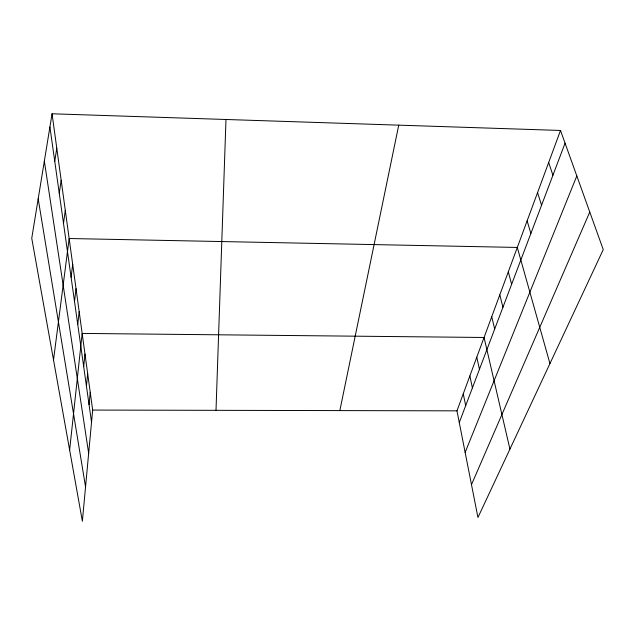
<?xml version="1.0" encoding="UTF-8"?>
<svg xmlns="http://www.w3.org/2000/svg" width="635" height="635" viewBox="0 0 635 635"><rect width="100%" height="100%" fill="white"/><g stroke="black" fill="none" stroke-linecap="round" stroke-linejoin="round"><path stroke-width="0.95" d="M216.011 410.329L225.981 119.491M52.062 113.784L92.662 410.067L82.375 521.216L31.75 238.268L52.062 113.784L560.507 130.461L603.25 249.619L477.949 517.501L456.97 410.845L560.507 130.461M89.051 404.638L90.234 392.319M86.439 386.12L87.678 373.682M83.693 366.633L84.987 354.076M69.636 450.009L82.161 333.423L484.06 337.479L509.929 449.128M77.74 324.429L79.177 311.642M74.517 301.522L76.025 288.639M71.096 277.281L72.692 264.303M53.523 359.942L69.151 238.514L517.303 247.444L549.942 363.577M63.508 223.425L65.286 210.296M59.269 193.413L61.166 180.229M54.753 161.338L56.769 148.13M339.836 410.599L398.74 125.151M459.272 422.577L565.063 143.177M465.145 452.406L576.818 175.943M471.487 484.648L589.772 212.058M92.662 410.067L456.97 410.845M548.664 162.52L552.926 175.228M537.559 192.588L541.56 205.256M527.129 220.845L530.876 233.466M508.31 271.82L511.635 284.29M499.793 294.878L502.936 307.261M491.72 316.738L494.697 329.025M476.782 357.188L479.465 369.26M469.86 375.944L472.4 387.906M463.256 393.811L465.685 405.654M38.187 198.842L85.55 486.894M44.339 161.107L88.662 453.295M49.911 126.992L91.535 422.251"/></g></svg>
